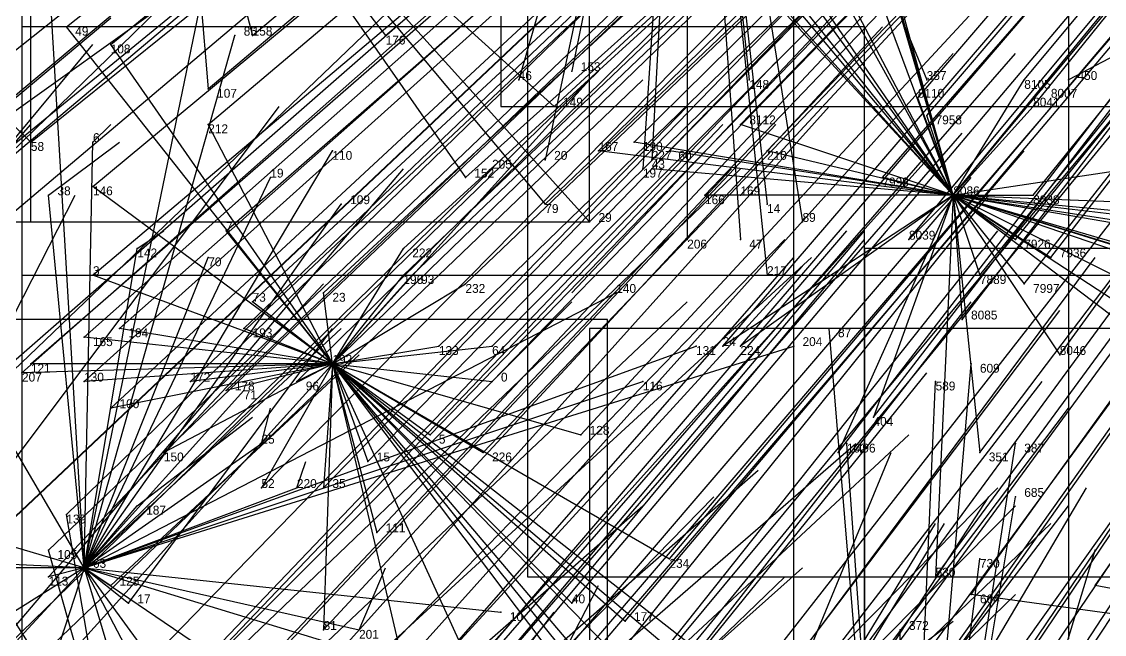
# Model space of a CAD drawing. Extents: x -0.5 to 0.59, y -0.5 to 0.59.
# Drawn here: x -0.339 to -0.217, y -0.3285 to -0.2594 of the extents above; entities that cross this region are included whole.
import ezdxf

# ---------------------------------------------------------------- set-up
doc = ezdxf.new("R2010")
doc.units = 0
for name, color, linetype in [('Clients', 3, 'CONTINUOUS'), ('Facilities', 3, 'CONTINUOUS'), ('Facilities_lines', 3, 'CONTINUOUS'), ('Min_max_boxes', 1, 'CONTINUOUS'), ('Normals', 1, 'CONTINUOUS'), ('Source_points', 5, 'CONTINUOUS'), ('Text', 3, 'CONTINUOUS')]:
    doc.layers.add(name, color=color, linetype=linetype)

msp = doc.modelspace()

# ---------------------------------------------------------------- linework, layer by layer
at = {"layer": 'Clients', "color": 5}
for p in [(-0.334, -0.26, -1.058), (-0.315, -0.261, -1.25), (-0.313, -0.261, -1.019), (-0.298, -0.261, -0.992), (-0.329, -0.262, -1.052), (-0.283, -0.266, -1.25), (-0.277, -0.265, -1.25), (-0.257, -0.266, -1.25), (-0.237, -0.266, -1.25), (-0.226, -0.266, -0.873), (-0.221, -0.266, -1.25), (-0.318, -0.267, -1.038), (-0.224, -0.267, -0.871), (-0.238, -0.268, -0.896), (-0.279, -0.269, -0.968), (-0.225, -0.269, -0.877), (-0.237, -0.27, -0.898), (-0.318, -0.271, -1.046), (-0.258, -0.271, -0.935), (-0.338, -0.273, -1.087), (-0.331, -0.273, -1.25), (-0.27, -0.273, -0.96), (-0.304, -0.274, -1.25), (-0.274, -0.274, -0.968), (-0.266, -0.274, -0.955), (-0.255, -0.274, -0.937), (-0.28, -0.275, -1.25), (-0.268, -0.275, -1.25), (-0.311, -0.277, -1.25), (-0.289, -0.277, -1), (-0.286, -0.276, -1.25), (-0.269, -0.276, -1.25), (-0.268, -0.276, -0.962), (-0.242, -0.277, -0.92), (-0.331, -0.278, -1.081), (-0.336, -0.279, -1.25), (-0.262, -0.279, -0.957), (-0.258, -0.279, -0.95), (-0.225, -0.279, -0.896), (-0.303, -0.28, -1.25), (-0.28, -0.28, -0.991), (-0.255, -0.28, -1.25), (-0.316, -0.283, -1.06), (-0.275, -0.282, -0.984), (-0.251, -0.282, -1.25), (-0.264, -0.284, -1.25), (-0.258, -0.284, -1.25), (-0.239, -0.284, -0.929), (-0.227, -0.284, -0.908), (-0.326, -0.285, -1.25), (-0.296, -0.285, -1.028), (-0.318, -0.286, -1.25), (-0.223, -0.286, -0.905), (-0.331, -0.288, -1.096), (-0.296, -0.288, -1.034), (-0.295, -0.288, -1.031), (-0.255, -0.288, -1.25), (-0.231, -0.288, -0.924), (-0.289, -0.289, -1.022), (-0.226, -0.289, -0.917), (-0.305, -0.29, -1.052), (-0.272, -0.29, -1.25), (-0.313, -0.291, -1.069), (-0.328, -0.294, -1.102), (-0.314, -0.294, -1.075), (-0.248, -0.294, -1.25), (-0.233, -0.293, -0.935), (-0.332, -0.295, -1.11), (-0.292, -0.296, -1.041), (-0.286, -0.296, -1.03), (-0.263, -0.296, -1.25), (-0.26, -0.296, -0.985), (-0.258, -0.296, -0.982), (-0.252, -0.296, -1.25), (-0.222, -0.297, -0.927), (-0.339, -0.299, -1.131), (-0.338, -0.298, -1.127), (-0.232, -0.298, -1.25), (-0.332, -0.3, -1.119), (-0.32, -0.3, -1.096), (-0.308, -0.3, -1.075), (-0.286, -0.3, -1.036), (-0.269, -0.3, -1.25), (-0.236, -0.3, -1.25), (-0.316, -0.301, -1.09), (-0.314, -0.301, -1.25), (-0.329, -0.303, -1.117), (-0.243, -0.304, -0.974), (-0.293, -0.306, -1.06), (-0.276, -0.306, -1.03), (-0.312, -0.307, -1.25), (-0.246, -0.307, -1.25), (-0.227, -0.307, -1.25), (-0.323, -0.308, -1.116), (-0.287, -0.308, -1.053), (-0.247, -0.308, -0.987), (-0.231, -0.308, -0.963), (-0.3, -0.309, -1.076), (-0.312, -0.312, -1.103), (-0.308, -0.312, -1.25), (-0.305, -0.312, -1.09), (-0.227, -0.313, -1.25), (-0.326, -0.314, -1.25), (-0.334, -0.315, -1.148), (-0.299, -0.317, -1.089), (-0.336, -0.319, -1.157), (-0.218, -0.319, -1.25), (-0.266, -0.32, -1.041), (-0.231, -0.32, -1.25), (-0.336, -0.322, -1.25), (-0.236, -0.322, -0.998), (-0.329, -0.323, -1.25), (-0.218, -0.323, -0.974), (-0.232, -0.324, -0.996), (-0.327, -0.325, -1.25), (-0.277, -0.325, -1.067), (-0.285, -0.326, -1.25), (-0.271, -0.327, -1.06), (-0.305, -0.328, -1.119), (-0.301, -0.328, -1.25), (-0.24, -0.328, -1.25)]:
    msp.add_point(p, dxfattribs=at)
at = {"layer": 'Facilities', "color": 3}
for p in [(-0.234, -0.279, -0.91), (-0.304, -0.298, -1.065), (-0.332, -0.321, -1.25)]:
    msp.add_point(p, dxfattribs=at)
at = {"layer": 'Facilities_lines', "color": 3}
for p, q in [((-0.264, -0.2, -1.25), (-0.283, -0.266, -1.25)), ((-0.264, -0.2, -1.25), (-0.28, -0.275, -1.25)), ((-0.264, -0.2, -1.25), (-0.277, -0.265, -1.25)), ((-0.264, -0.2, -1.25), (-0.269, -0.276, -1.25)), ((-0.264, -0.2, -1.25), (-0.268, -0.275, -1.25)), ((-0.264, -0.2, -1.25), (-0.258, -0.284, -1.25)), ((-0.264, -0.2, -1.25), (-0.264, -0.284, -1.25)), ((-0.264, -0.2, -1.25), (-0.255, -0.288, -1.25)), ((-0.264, -0.2, -1.25), (-0.255, -0.28, -1.25)), ((-0.264, -0.2, -1.25), (-0.251, -0.282, -1.25)), ((-0.264, -0.2, -1.25), (-0.257, -0.266, -1.25)), ((-0.264, -0.2, -1.25), (-0.237, -0.266, -1.25)), ((-0.234, -0.279, -0.91), (-0.282, -0.227, -0.904)), ((-0.234, -0.279, -0.91), (-0.271, -0.228, -0.885)), ((-0.151, -0.229, -1.25), (-0.221, -0.266, -1.25)), ((-0.321, -0.231, -0.989), (-0.318, -0.267, -1.038)), ((-0.321, -0.231, -0.989), (-0.289, -0.277, -1)), ((-0.321, -0.231, -0.989), (-0.28, -0.28, -0.991)), ((-0.321, -0.231, -0.989), (-0.313, -0.261, -1.019)), ((-0.321, -0.231, -0.989), (-0.298, -0.261, -0.992)), ((-0.321, -0.231, -0.989), (-0.279, -0.269, -0.968)), ((-0.321, -0.231, -0.989), (-0.275, -0.282, -0.984)), ((-0.332, -0.321, -1.25), (-0.337, -0.236, -1.25)), ((-0.234, -0.279, -0.91), (-0.272, -0.237, -0.902)), ((-0.371, -0.241, -1.106), (-0.338, -0.273, -1.087)), ((-0.234, -0.279, -0.91), (-0.254, -0.241, -0.875)), ((-0.234, -0.279, -0.91), (-0.265, -0.242, -0.896)), ((-0.234, -0.279, -0.91), (-0.262, -0.244, -0.895)), ((-0.234, -0.279, -0.91), (-0.247, -0.244, -0.867)), ((-0.234, -0.279, -0.91), (-0.256, -0.247, -0.889)), ((-0.234, -0.279, -0.91), (-0.242, -0.25, -0.87)), ((-0.234, -0.279, -0.91), (-0.249, -0.252, -0.885)), ((-0.234, -0.279, -0.91), (-0.241, -0.255, -0.877)), ((-0.332, -0.321, -1.25), (-0.319, -0.258, -1.25)), ((-0.234, -0.279, -0.91), (-0.24, -0.258, -0.881)), ((-0.304, -0.298, -1.065), (-0.334, -0.26, -1.058)), ((-0.332, -0.321, -1.25), (-0.315, -0.261, -1.25)), ((-0.304, -0.298, -1.065), (-0.329, -0.262, -1.052)), ((-0.234, -0.279, -0.91), (-0.226, -0.266, -0.873)), ((-0.234, -0.279, -0.91), (-0.224, -0.267, -0.871)), ((-0.234, -0.279, -0.91), (-0.238, -0.268, -0.896)), ((-0.234, -0.279, -0.91), (-0.225, -0.269, -0.877)), ((-0.234, -0.279, -0.91), (-0.237, -0.27, -0.898)), ((-0.304, -0.298, -1.065), (-0.318, -0.271, -1.046)), ((-0.234, -0.279, -0.91), (-0.258, -0.271, -0.935)), ((-0.332, -0.321, -1.25), (-0.331, -0.273, -1.25)), ((-0.234, -0.279, -0.91), (-0.27, -0.273, -0.96)), ((-0.332, -0.321, -1.25), (-0.304, -0.274, -1.25)), ((-0.234, -0.279, -0.91), (-0.274, -0.274, -0.968)), ((-0.234, -0.279, -0.91), (-0.266, -0.274, -0.955)), ((-0.234, -0.279, -0.91), (-0.255, -0.274, -0.937)), ((-0.332, -0.321, -1.25), (-0.286, -0.276, -1.25)), ((-0.332, -0.321, -1.25), (-0.311, -0.277, -1.25)), ((-0.234, -0.279, -0.91), (-0.268, -0.276, -0.962)), ((-0.234, -0.279, -0.91), (-0.242, -0.277, -0.92)), ((-0.234, -0.279, -0.91), (-0.214, -0.276, -0.874)), ((-0.304, -0.298, -1.065), (-0.331, -0.278, -1.081)), ((-0.332, -0.321, -1.25), (-0.336, -0.279, -1.25)), ((-0.234, -0.279, -0.91), (-0.262, -0.279, -0.957)), ((-0.234, -0.279, -0.91), (-0.26, -0.296, -0.985)), ((-0.234, -0.279, -0.91), (-0.258, -0.279, -0.95)), ((-0.234, -0.279, -0.91), (-0.258, -0.296, -0.982)), ((-0.234, -0.279, -0.91), (-0.247, -0.308, -0.987)), ((-0.234, -0.279, -0.91), (-0.243, -0.304, -0.974)), ((-0.234, -0.279, -0.91), (-0.239, -0.284, -0.929)), ((-0.234, -0.279, -0.91), (-0.236, -0.322, -0.998)), ((-0.234, -0.279, -0.91), (-0.231, -0.308, -0.963)), ((-0.234, -0.279, -0.91), (-0.231, -0.288, -0.924)), ((-0.234, -0.279, -0.91), (-0.193, -0.293, -0.876)), ((-0.234, -0.279, -0.91), (-0.227, -0.284, -0.908)), ((-0.234, -0.279, -0.91), (-0.208, -0.296, -0.906)), ((-0.234, -0.279, -0.91), (-0.223, -0.286, -0.905)), ((-0.234, -0.279, -0.91), (-0.205, -0.284, -0.875)), ((-0.234, -0.279, -0.91), (-0.205, -0.288, -0.885)), ((-0.234, -0.279, -0.91), (-0.208, -0.292, -0.898)), ((-0.234, -0.279, -0.91), (-0.208, -0.28, -0.871)), ((-0.234, -0.279, -0.91), (-0.191, -0.284, -0.855)), ((-0.234, -0.279, -0.91), (-0.226, -0.289, -0.917)), ((-0.234, -0.279, -0.91), (-0.208, -0.283, -0.877)), ((-0.234, -0.279, -0.91), (-0.202, -0.282, -0.867)), ((-0.234, -0.279, -0.91), (-0.209, -0.298, -0.91)), ((-0.234, -0.279, -0.91), (-0.225, -0.279, -0.896)), ((-0.234, -0.279, -0.91), (-0.222, -0.297, -0.927)), ((-0.234, -0.279, -0.91), (-0.208, -0.287, -0.885)), ((-0.234, -0.279, -0.91), (-0.193, -0.291, -0.872)), ((-0.234, -0.279, -0.91), (-0.233, -0.293, -0.935)), ((-0.332, -0.321, -1.25), (-0.303, -0.28, -1.25)), ((-0.304, -0.298, -1.065), (-0.316, -0.283, -1.06)), ((-0.332, -0.321, -1.25), (-0.326, -0.285, -1.25)), ((-0.304, -0.298, -1.065), (-0.296, -0.285, -1.028)), ((-0.332, -0.321, -1.25), (-0.318, -0.286, -1.25)), ((-0.304, -0.298, -1.065), (-0.331, -0.288, -1.096)), ((-0.304, -0.298, -1.065), (-0.295, -0.288, -1.031)), ((-0.304, -0.298, -1.065), (-0.296, -0.288, -1.034)), ((-0.304, -0.298, -1.065), (-0.289, -0.289, -1.022)), ((-0.332, -0.321, -1.25), (-0.272, -0.29, -1.25)), ((-0.304, -0.298, -1.065), (-0.305, -0.29, -1.052)), ((-0.304, -0.298, -1.065), (-0.313, -0.291, -1.069)), ((-0.332, -0.321, -1.25), (-0.349, -0.292, -1.25)), ((-0.304, -0.298, -1.065), (-0.328, -0.294, -1.102)), ((-0.304, -0.298, -1.065), (-0.314, -0.294, -1.075)), ((-0.24, -0.391, -1.25), (-0.248, -0.294, -1.25)), ((-0.304, -0.298, -1.065), (-0.332, -0.295, -1.11)), ((-0.332, -0.321, -1.25), (-0.263, -0.296, -1.25)), ((-0.332, -0.321, -1.25), (-0.252, -0.296, -1.25)), ((-0.304, -0.298, -1.065), (-0.286, -0.296, -1.03)), ((-0.304, -0.298, -1.065), (-0.292, -0.296, -1.041)), ((-0.329, -0.344, -1.191), (-0.359, -0.297, -1.164)), ((-0.304, -0.298, -1.065), (-0.339, -0.299, -1.131)), ((-0.304, -0.298, -1.065), (-0.338, -0.298, -1.127)), ((-0.304, -0.298, -1.065), (-0.332, -0.3, -1.119)), ((-0.304, -0.298, -1.065), (-0.329, -0.303, -1.117)), ((-0.304, -0.298, -1.065), (-0.323, -0.308, -1.116)), ((-0.304, -0.298, -1.065), (-0.32, -0.3, -1.096)), ((-0.304, -0.298, -1.065), (-0.316, -0.301, -1.09)), ((-0.304, -0.298, -1.065), (-0.312, -0.312, -1.103)), ((-0.304, -0.298, -1.065), (-0.308, -0.3, -1.075)), ((-0.304, -0.298, -1.065), (-0.305, -0.312, -1.09)), ((-0.304, -0.298, -1.065), (-0.305, -0.328, -1.119)), ((-0.304, -0.298, -1.065), (-0.286, -0.3, -1.036)), ((-0.304, -0.298, -1.065), (-0.293, -0.306, -1.06)), ((-0.304, -0.298, -1.065), (-0.3, -0.309, -1.076)), ((-0.304, -0.298, -1.065), (-0.277, -0.325, -1.067)), ((-0.304, -0.298, -1.065), (-0.269, -0.334, -1.073)), ((-0.304, -0.298, -1.065), (-0.271, -0.339, -1.083)), ((-0.304, -0.298, -1.065), (-0.267, -0.347, -1.095)), ((-0.304, -0.298, -1.065), (-0.299, -0.317, -1.089)), ((-0.304, -0.298, -1.065), (-0.276, -0.306, -1.03)), ((-0.304, -0.298, -1.065), (-0.288, -0.333, -1.1)), ((-0.304, -0.298, -1.065), (-0.271, -0.327, -1.06)), ((-0.304, -0.298, -1.065), (-0.276, -0.331, -1.078)), ((-0.304, -0.298, -1.065), (-0.287, -0.308, -1.053)), ((-0.304, -0.298, -1.065), (-0.296, -0.332, -1.112)), ((-0.304, -0.298, -1.065), (-0.266, -0.32, -1.041)), ((-0.304, -0.298, -1.065), (-0.246, -0.347, -1.062)), ((-0.304, -0.298, -1.065), (-0.244, -0.345, -1.058)), ((-0.24, -0.391, -1.25), (-0.232, -0.298, -1.25)), ((-0.332, -0.321, -1.25), (-0.269, -0.3, -1.25)), ((-0.24, -0.391, -1.25), (-0.236, -0.3, -1.25)), ((-0.332, -0.321, -1.25), (-0.314, -0.301, -1.25)), ((-0.332, -0.321, -1.25), (-0.312, -0.307, -1.25)), ((-0.24, -0.391, -1.25), (-0.246, -0.307, -1.25)), ((-0.24, -0.391, -1.25), (-0.227, -0.307, -1.25)), ((-0.332, -0.321, -1.25), (-0.308, -0.312, -1.25)), ((-0.332, -0.321, -1.25), (-0.359, -0.313, -1.25)), ((-0.24, -0.391, -1.25), (-0.227, -0.313, -1.25)), ((-0.332, -0.321, -1.25), (-0.326, -0.314, -1.25)), ((-0.329, -0.344, -1.191), (-0.334, -0.315, -1.148)), ((-0.329, -0.344, -1.191), (-0.336, -0.319, -1.157)), ((-0.24, -0.391, -1.25), (-0.218, -0.319, -1.25)), ((-0.332, -0.321, -1.25), (-0.382, -0.321, -1.248)), ((-0.332, -0.321, -1.25), (-0.38, -0.321, -1.244)), ((-0.332, -0.321, -1.25), (-0.364, -0.341, -1.246)), ((-0.332, -0.321, -1.25), (-0.358, -0.349, -1.25)), ((-0.332, -0.321, -1.25), (-0.354, -0.32, -1.25)), ((-0.332, -0.321, -1.25), (-0.344, -0.358, -1.243)), ((-0.332, -0.321, -1.25), (-0.336, -0.322, -1.25)), ((-0.332, -0.321, -1.25), (-0.285, -0.326, -1.25)), ((-0.332, -0.321, -1.25), (-0.312, -0.359, -1.25)), ((-0.332, -0.321, -1.25), (-0.327, -0.325, -1.25)), ((-0.332, -0.321, -1.25), (-0.301, -0.342, -1.25)), ((-0.332, -0.321, -1.25), (-0.329, -0.323, -1.25)), ((-0.332, -0.321, -1.25), (-0.305, -0.358, -1.25)), ((-0.332, -0.321, -1.25), (-0.315, -0.378, -1.25)), ((-0.332, -0.321, -1.25), (-0.286, -0.335, -1.25)), ((-0.332, -0.321, -1.25), (-0.301, -0.328, -1.25)), ((-0.24, -0.391, -1.25), (-0.231, -0.32, -1.25)), ((-0.16, -0.334, -0.925), (-0.218, -0.323, -0.974)), ((-0.16, -0.334, -0.925), (-0.232, -0.324, -0.996)), ((-0.24, -0.391, -1.25), (-0.24, -0.328, -1.25))]:
    msp.add_line(p, q, dxfattribs=at)
at = {"layer": 'Min_max_boxes', "color": 1}
for p, q in [((-0.339, -0.104, -1.25), (-0.339, -0.288, -1.25)), ((-0.339, -0.104, -1.25), (-0.339, -0.288, -1.25)), ((-0.285, -0.118, -0.873), (-0.285, -0.269, -0.873)), ((-0.285, -0.118, -0.722), (-0.285, -0.269, -0.722)), ((-0.338, -0.282, -1.168), (-0.338, -0.15, -1.168)), ((-0.338, -0.282, -1.033), (-0.338, -0.15, -1.033)), ((-0.221, -0.151, -1.25), (-0.221, -0.329, -1.25)), ((-0.221, -0.151, -1.25), (-0.221, -0.329, -1.25)), ((-0.275, -0.282, -1.042), (-0.275, -0.162, -1.042)), ((-0.275, -0.282, -0.91), (-0.275, -0.162, -0.91)), ((-0.282, -0.227, -0.998), (-0.282, -0.322, -0.998)), ((-0.282, -0.227, -0.855), (-0.282, -0.322, -0.855)), ((-0.252, -0.378, -1.25), (-0.252, -0.236, -1.25)), ((-0.252, -0.378, -1.243), (-0.252, -0.236, -1.243)), ((-0.244, -0.26, -1.131), (-0.339, -0.26, -1.131)), ((-0.339, -0.26, -1.131), (-0.339, -0.347, -1.131)), ((-0.244, -0.26, -1.022), (-0.339, -0.26, -1.022)), ((-0.339, -0.26, -1.022), (-0.339, -0.347, -1.022)), ((-0.339, -0.26, -1.131), (-0.339, -0.26, -1.022)), ((-0.244, -0.347, -1.131), (-0.244, -0.26, -1.131)), ((-0.244, -0.347, -1.022), (-0.244, -0.26, -1.022)), ((-0.244, -0.26, -1.131), (-0.244, -0.26, -1.022)), ((-0.285, -0.269, -0.873), (-0.172, -0.269, -0.873)), ((-0.285, -0.269, -0.722), (-0.172, -0.269, -0.722)), ((-0.285, -0.269, -0.873), (-0.285, -0.269, -0.722)), ((-0.413, -0.282, -1.168), (-0.338, -0.282, -1.168)), ((-0.413, -0.282, -1.033), (-0.338, -0.282, -1.033)), ((-0.357, -0.282, -1.042), (-0.275, -0.282, -1.042)), ((-0.357, -0.282, -0.91), (-0.275, -0.282, -0.91)), ((-0.338, -0.282, -1.168), (-0.338, -0.282, -1.033)), ((-0.275, -0.282, -1.042), (-0.275, -0.282, -0.91)), ((-0.094, -0.285, -1.027), (-0.244, -0.285, -1.027)), ((-0.244, -0.285, -1.027), (-0.244, -0.373, -1.027)), ((-0.094, -0.285, -0.832), (-0.244, -0.285, -0.832)), ((-0.244, -0.285, -0.832), (-0.244, -0.373, -0.832)), ((-0.244, -0.285, -1.027), (-0.244, -0.285, -0.832)), ((-0.339, -0.288, -1.25), (-0.206, -0.288, -1.25)), ((-0.339, -0.288, -1.25), (-0.206, -0.288, -1.25)), ((-0.339, -0.288, -1.25), (-0.339, -0.288, -1.25)), ((-0.273, -0.293, -1.23), (-0.37, -0.293, -1.23)), ((-0.273, -0.293, -1.118), (-0.37, -0.293, -1.118)), ((-0.178, -0.294, -1.25), (-0.275, -0.294, -1.25)), ((-0.275, -0.294, -1.25), (-0.275, -0.43, -1.25)), ((-0.178, -0.294, -1.153), (-0.275, -0.294, -1.153)), ((-0.275, -0.294, -1.153), (-0.275, -0.43, -1.153)), ((-0.275, -0.294, -1.25), (-0.275, -0.294, -1.153)), ((-0.273, -0.372, -1.23), (-0.273, -0.293, -1.23)), ((-0.273, -0.372, -1.118), (-0.273, -0.293, -1.118)), ((-0.273, -0.293, -1.23), (-0.273, -0.293, -1.118)), ((-0.282, -0.322, -0.998), (-0.191, -0.322, -0.998)), ((-0.282, -0.322, -0.855), (-0.191, -0.322, -0.855)), ((-0.282, -0.322, -0.998), (-0.282, -0.322, -0.855))]:
    msp.add_line(p, q, dxfattribs=at)
at = {"layer": 'Normals', "color": 1}
for p, q in [((-0.226, -0.266, -0.873), (-0.167, -0.195, -0.911)), ((-0.224, -0.267, -0.871), (-0.165, -0.196, -0.908)), ((-0.225, -0.269, -0.877), (-0.167, -0.197, -0.914)), ((-0.238, -0.268, -0.896), (-0.178, -0.198, -0.934)), ((-0.237, -0.27, -0.898), (-0.177, -0.2, -0.936)), ((-0.313, -0.261, -1.019), (-0.242, -0.201, -1.057)), ((-0.298, -0.261, -0.992), (-0.228, -0.201, -1.03)), ((-0.334, -0.26, -1.058), (-0.261, -0.202, -1.095)), ((-0.329, -0.262, -1.052), (-0.257, -0.203, -1.089)), ((-0.258, -0.271, -0.935), (-0.193, -0.204, -0.972)), ((-0.279, -0.269, -0.968), (-0.211, -0.206, -1.006)), ((-0.318, -0.267, -1.038), (-0.247, -0.207, -1.075)), ((-0.255, -0.274, -0.937), (-0.191, -0.207, -0.974)), ((-0.242, -0.277, -0.92), (-0.181, -0.207, -0.958)), ((-0.234, -0.279, -0.91), (-0.175, -0.207, -0.948)), ((-0.225, -0.279, -0.896), (-0.167, -0.207, -0.934)), ((-0.27, -0.273, -0.96), (-0.204, -0.208, -0.997)), ((-0.266, -0.274, -0.955), (-0.201, -0.208, -0.992)), ((-0.274, -0.274, -0.968), (-0.208, -0.209, -1.006)), ((-0.318, -0.271, -1.046), (-0.247, -0.211, -1.083)), ((-0.268, -0.276, -0.962), (-0.203, -0.21, -0.999)), ((-0.258, -0.279, -0.95), (-0.195, -0.211, -0.987)), ((-0.349, -0.27, -1.102), (-0.276, -0.212, -1.139)), ((-0.262, -0.279, -0.957), (-0.198, -0.212, -0.994)), ((-0.227, -0.284, -0.908), (-0.169, -0.212, -0.946)), ((-0.223, -0.286, -0.905), (-0.166, -0.212, -0.943)), ((-0.239, -0.284, -0.929), (-0.18, -0.213, -0.966)), ((-0.338, -0.273, -1.087), (-0.266, -0.215, -1.124)), ((-0.289, -0.277, -1), (-0.22, -0.215, -1.038)), ((-0.28, -0.28, -0.991), (-0.213, -0.216, -1.028)), ((-0.231, -0.288, -0.924), (-0.173, -0.216, -0.961)), ((-0.226, -0.289, -0.917), (-0.169, -0.216, -0.954)), ((-0.275, -0.282, -0.984), (-0.209, -0.217, -1.021)), ((-0.331, -0.278, -1.081), (-0.26, -0.219, -1.118)), ((-0.233, -0.293, -0.935), (-0.176, -0.219, -0.971)), ((-0.316, -0.283, -1.06), (-0.246, -0.222, -1.098)), ((-0.213, -0.222, -0.77), (-0.277, -0.29, -0.732)), ((-0.222, -0.297, -0.927), (-0.167, -0.221, -0.962)), ((-0.296, -0.285, -1.028), (-0.228, -0.223, -1.066)), ((-0.296, -0.288, -1.034), (-0.229, -0.224, -1.071)), ((-0.295, -0.288, -1.031), (-0.228, -0.224, -1.068)), ((-0.289, -0.289, -1.022), (-0.222, -0.225, -1.059)), ((-0.26, -0.296, -0.985), (-0.199, -0.225, -1.021)), ((-0.258, -0.296, -0.982), (-0.197, -0.225, -1.018)), ((-0.305, -0.29, -1.052), (-0.237, -0.227, -1.089)), ((-0.331, -0.288, -1.096), (-0.26, -0.228, -1.133)), ((-0.313, -0.291, -1.069), (-0.245, -0.228, -1.106)), ((-0.314, -0.294, -1.075), (-0.247, -0.23, -1.112)), ((-0.243, -0.304, -0.974), (-0.186, -0.23, -1.01)), ((-0.286, -0.296, -1.03), (-0.221, -0.231, -1.068)), ((-0.37, -0.293, -1.18), (-0.297, -0.232, -1.21)), ((-0.332, -0.295, -1.11), (-0.262, -0.233, -1.147)), ((-0.328, -0.294, -1.102), (-0.259, -0.233, -1.139)), ((-0.292, -0.296, -1.041), (-0.226, -0.232, -1.078)), ((-0.286, -0.3, -1.036), (-0.221, -0.233, -1.073)), ((-0.364, -0.293, -1.17), (-0.292, -0.234, -1.206)), ((-0.304, -0.298, -1.065), (-0.238, -0.234, -1.102)), ((-0.247, -0.308, -0.987), (-0.19, -0.234, -1.023)), ((-0.231, -0.308, -0.963), (-0.175, -0.234, -0.999)), ((-0.308, -0.3, -1.075), (-0.242, -0.235, -1.112)), ((-0.32, -0.3, -1.096), (-0.252, -0.236, -1.133)), ((-0.374, -0.307, -1.21), (-0.302, -0.237, -1.21)), ((-0.359, -0.297, -1.164), (-0.288, -0.237, -1.201)), ((-0.339, -0.299, -1.131), (-0.27, -0.238, -1.168)), ((-0.338, -0.298, -1.127), (-0.268, -0.237, -1.164)), ((-0.332, -0.3, -1.119), (-0.263, -0.238, -1.156)), ((-0.316, -0.301, -1.09), (-0.249, -0.237, -1.127)), ((-0.276, -0.306, -1.03), (-0.213, -0.238, -1.067)), ((-0.329, -0.303, -1.117), (-0.26, -0.239, -1.154)), ((-0.293, -0.306, -1.06), (-0.229, -0.24, -1.097)), ((-0.381, -0.299, -1.211), (-0.3, -0.241, -1.216)), ((-0.287, -0.308, -1.053), (-0.223, -0.241, -1.09)), ((-0.3, -0.309, -1.076), (-0.235, -0.242, -1.113)), ((-0.323, -0.308, -1.116), (-0.256, -0.244, -1.153)), ((-0.381, -0.309, -1.227), (-0.305, -0.245, -1.217)), ((-0.305, -0.312, -1.09), (-0.24, -0.245, -1.127)), ((-0.312, -0.312, -1.103), (-0.247, -0.246, -1.14)), ((-0.218, -0.323, -0.974), (-0.165, -0.246, -1.01)), ((-0.354, -0.31, -1.175), (-0.282, -0.247, -1.206)), ((-0.236, -0.322, -0.998), (-0.181, -0.247, -1.035)), ((-0.358, -0.316, -1.194), (-0.287, -0.248, -1.213)), ((-0.299, -0.317, -1.089), (-0.235, -0.249, -1.126)), ((-0.266, -0.32, -1.041), (-0.206, -0.249, -1.078)), ((-0.232, -0.324, -0.996), (-0.178, -0.249, -1.034)), ((-0.334, -0.315, -1.148), (-0.267, -0.25, -1.185)), ((-0.347, -0.322, -1.184), (-0.276, -0.255, -1.203)), ((-0.336, -0.319, -1.157), (-0.269, -0.255, -1.195)), ((-0.277, -0.325, -1.067), (-0.217, -0.254, -1.105)), ((-0.244, -0.33, -1.027), (-0.189, -0.255, -1.064)), ((-0.349, -0.324, -1.19), (-0.277, -0.256, -1.208)), ((-0.271, -0.327, -1.06), (-0.211, -0.256, -1.098)), ((-0.391, -0.311, -1.249), (-0.329, -0.259, -1.191)), ((-0.315, -0.261, -1.25), (-0.315, -0.261, -1.15)), ((-0.305, -0.328, -1.119), (-0.242, -0.26, -1.157)), ((-0.276, -0.331, -1.078), (-0.216, -0.261, -1.116)), ((-0.38, -0.321, -1.244), (-0.331, -0.262, -1.179)), ((-0.231, -0.339, -1.025), (-0.179, -0.262, -1.063)), ((-0.296, -0.332, -1.112), (-0.234, -0.263, -1.149)), ((-0.288, -0.333, -1.1), (-0.227, -0.263, -1.138)), ((-0.269, -0.334, -1.073), (-0.21, -0.263, -1.11)), ((-0.318, -0.331, -1.147), (-0.254, -0.264, -1.184)), ((-0.318, -0.331, -1.147), (-0.254, -0.264, -1.184)), ((-0.345, -0.334, -1.2), (-0.274, -0.265, -1.217)), ((-0.342, -0.34, -1.205), (-0.275, -0.266, -1.217)), ((-0.339, -0.333, -1.189), (-0.269, -0.266, -1.209)), ((-0.283, -0.266, -1.25), (-0.283, -0.266, -1.15)), ((-0.277, -0.265, -1.25), (-0.277, -0.265, -1.15)), ((-0.257, -0.266, -1.25), (-0.257, -0.266, -1.15)), ((-0.237, -0.266, -1.25), (-0.237, -0.266, -1.15)), ((-0.221, -0.266, -1.25), (-0.221, -0.266, -1.15)), ((-0.271, -0.339, -1.083), (-0.212, -0.267, -1.121)), ((-0.364, -0.341, -1.246), (-0.31, -0.269, -1.201)), ((-0.329, -0.336, -1.176), (-0.264, -0.269, -1.213)), ((-0.31, -0.338, -1.147), (-0.248, -0.269, -1.185)), ((-0.244, -0.345, -1.058), (-0.191, -0.27, -1.096)), ((-0.382, -0.321, -1.248), (-0.338, -0.271, -1.173)), ((-0.331, -0.273, -1.25), (-0.329, -0.271, -1.15)), ((-0.324, -0.338, -1.17), (-0.26, -0.271, -1.208)), ((-0.317, -0.338, -1.16), (-0.254, -0.271, -1.197)), ((-0.294, -0.342, -1.127), (-0.233, -0.272, -1.164)), ((-0.246, -0.347, -1.062), (-0.192, -0.271, -1.1)), ((-0.336, -0.279, -1.25), (-0.328, -0.273, -1.15)), ((-0.304, -0.274, -1.25), (-0.304, -0.274, -1.15)), ((-0.286, -0.344, -1.118), (-0.226, -0.274, -1.156)), ((-0.267, -0.347, -1.095), (-0.21, -0.274, -1.133)), ((-0.299, -0.344, -1.139), (-0.237, -0.275, -1.177)), ((-0.28, -0.275, -1.25), (-0.28, -0.275, -1.15)), ((-0.268, -0.275, -1.25), (-0.268, -0.275, -1.15)), ((-0.358, -0.349, -1.25), (-0.296, -0.276, -1.222)), ((-0.329, -0.344, -1.191), (-0.258, -0.276, -1.208)), ((-0.325, -0.346, -1.186), (-0.259, -0.276, -1.215)), ((-0.311, -0.277, -1.25), (-0.311, -0.277, -1.15)), ((-0.292, -0.347, -1.135), (-0.232, -0.277, -1.172)), ((-0.286, -0.276, -1.25), (-0.286, -0.276, -1.15)), ((-0.269, -0.276, -1.25), (-0.269, -0.276, -1.15)), ((-0.256, -0.351, -1.085), (-0.201, -0.276, -1.123)), ((-0.354, -0.32, -1.25), (-0.333, -0.279, -1.161)), ((-0.288, -0.351, -1.136), (-0.23, -0.279, -1.174)), ((-0.303, -0.28, -1.25), (-0.303, -0.28, -1.15)), ((-0.255, -0.28, -1.25), (-0.255, -0.28, -1.15)), ((-0.326, -0.285, -1.25), (-0.323, -0.283, -1.15)), ((-0.306, -0.353, -1.169), (-0.246, -0.283, -1.206)), ((-0.304, -0.354, -1.167), (-0.244, -0.283, -1.204)), ((-0.287, -0.356, -1.144), (-0.229, -0.283, -1.181)), ((-0.251, -0.282, -1.25), (-0.251, -0.282, -1.15)), ((-0.321, -0.354, -1.194), (-0.253, -0.284, -1.217)), ((-0.303, -0.355, -1.168), (-0.244, -0.284, -1.205)), ((-0.264, -0.284, -1.25), (-0.264, -0.284, -1.15)), ((-0.258, -0.284, -1.25), (-0.258, -0.284, -1.15)), ((-0.239, -0.361, -1.083), (-0.188, -0.284, -1.12)), ((-0.323, -0.353, -1.198), (-0.25, -0.286, -1.208)), ((-0.318, -0.286, -1.25), (-0.318, -0.286, -1.15)), ((-0.315, -0.358, -1.192), (-0.252, -0.286, -1.222)), ((-0.273, -0.36, -1.13), (-0.218, -0.286, -1.167)), ((-0.316, -0.358, -1.194), (-0.251, -0.287, -1.221)), ((-0.255, -0.288, -1.25), (-0.255, -0.288, -1.15)), ((-0.249, -0.365, -1.105), (-0.197, -0.288, -1.142)), ((-0.336, -0.322, -1.25), (-0.305, -0.289, -1.161)), ((-0.247, -0.366, -1.103), (-0.195, -0.289, -1.141)), ((-0.272, -0.29, -1.25), (-0.272, -0.29, -1.15)), ((-0.344, -0.358, -1.243), (-0.277, -0.291, -1.213)), ((-0.336, -0.359, -1.23), (-0.264, -0.291, -1.216)), ((-0.289, -0.364, -1.163), (-0.232, -0.291, -1.2)), ((-0.278, -0.366, -1.15), (-0.222, -0.292, -1.187)), ((-0.332, -0.321, -1.25), (-0.303, -0.294, -1.158)), ((-0.327, -0.325, -1.25), (-0.304, -0.294, -1.158)), ((-0.248, -0.294, -1.25), (-0.248, -0.294, -1.15)), ((-0.263, -0.296, -1.25), (-0.263, -0.296, -1.15)), ((-0.252, -0.296, -1.25), (-0.252, -0.296, -1.15)), ((-0.329, -0.323, -1.25), (-0.301, -0.297, -1.157)), ((-0.296, -0.372, -1.189), (-0.237, -0.299, -1.223)), ((-0.232, -0.298, -1.25), (-0.232, -0.298, -1.15)), ((-0.281, -0.374, -1.168), (-0.224, -0.3, -1.206)), ((-0.269, -0.3, -1.25), (-0.269, -0.3, -1.15)), ((-0.259, -0.376, -1.141), (-0.205, -0.3, -1.178)), ((-0.236, -0.3, -1.25), (-0.236, -0.3, -1.15)), ((-0.314, -0.301, -1.25), (-0.314, -0.301, -1.15)), ((-0.271, -0.377, -1.16), (-0.216, -0.302, -1.197)), ((-0.312, -0.307, -1.25), (-0.311, -0.303, -1.15)), ((-0.277, -0.377, -1.169), (-0.221, -0.303, -1.207)), ((-0.326, -0.314, -1.25), (-0.313, -0.304, -1.151)), ((-0.312, -0.374, -1.218), (-0.239, -0.306, -1.215)), ((-0.32, -0.372, -1.226), (-0.245, -0.307, -1.208)), ((-0.246, -0.307, -1.25), (-0.246, -0.307, -1.15)), ((-0.227, -0.307, -1.25), (-0.227, -0.307, -1.15)), ((-0.279, -0.4, -1.218), (-0.241, -0.308, -1.203)), ((-0.312, -0.359, -1.25), (-0.256, -0.31, -1.183)), ((-0.308, -0.312, -1.25), (-0.307, -0.309, -1.15)), ((-0.258, -0.389, -1.166), (-0.207, -0.311, -1.204)), ((-0.299, -0.383, -1.214), (-0.229, -0.312, -1.216)), ((-0.268, -0.395, -1.193), (-0.219, -0.312, -1.219)), ((-0.305, -0.358, -1.25), (-0.261, -0.313, -1.172)), ((-0.284, -0.396, -1.218), (-0.23, -0.313, -1.206)), ((-0.227, -0.313, -1.25), (-0.227, -0.313, -1.15)), ((-0.301, -0.342, -1.25), (-0.269, -0.314, -1.159)), ((-0.297, -0.385, -1.215), (-0.227, -0.314, -1.221)), ((-0.28, -0.391, -1.202), (-0.221, -0.314, -1.226)), ((-0.295, -0.385, -1.214), (-0.223, -0.316, -1.22)), ((-0.286, -0.398, -1.224), (-0.236, -0.316, -1.196)), ((-0.285, -0.398, -1.223), (-0.235, -0.316, -1.195)), ((-0.218, -0.319, -1.25), (-0.218, -0.319, -1.15)), ((-0.315, -0.378, -1.25), (-0.251, -0.321, -1.198)), ((-0.301, -0.328, -1.25), (-0.298, -0.321, -1.15)), ((-0.231, -0.32, -1.25), (-0.231, -0.32, -1.15)), ((-0.307, -0.374, -1.25), (-0.253, -0.322, -1.183)), ((-0.289, -0.352, -1.25), (-0.274, -0.323, -1.155)), ((-0.295, -0.39, -1.223), (-0.227, -0.324, -1.19)), ((-0.308, -0.383, -1.229), (-0.234, -0.327, -1.192)), ((-0.286, -0.335, -1.25), (-0.279, -0.326, -1.151)), ((-0.285, -0.326, -1.25), (-0.285, -0.326, -1.15)), ((-0.24, -0.328, -1.25), (-0.24, -0.328, -1.15))]:
    msp.add_line(p, q, dxfattribs=at)
at = {"layer": 'Source_points', "color": 5}
for p in [(-0.334, -0.26, -1.058), (-0.315, -0.261, -1.25), (-0.313, -0.261, -1.019), (-0.298, -0.261, -0.992), (-0.329, -0.262, -1.052), (-0.283, -0.266, -1.25), (-0.277, -0.265, -1.25), (-0.257, -0.266, -1.25), (-0.237, -0.266, -1.25), (-0.226, -0.266, -0.873), (-0.221, -0.266, -1.25), (-0.318, -0.267, -1.038), (-0.224, -0.267, -0.871), (-0.238, -0.268, -0.896), (-0.279, -0.269, -0.968), (-0.225, -0.269, -0.877), (-0.237, -0.27, -0.898), (-0.318, -0.271, -1.046), (-0.258, -0.271, -0.935), (-0.338, -0.273, -1.087), (-0.331, -0.273, -1.25), (-0.27, -0.273, -0.96), (-0.304, -0.274, -1.25), (-0.274, -0.274, -0.968), (-0.266, -0.274, -0.955), (-0.255, -0.274, -0.937), (-0.28, -0.275, -1.25), (-0.268, -0.275, -1.25), (-0.311, -0.277, -1.25), (-0.289, -0.277, -1), (-0.286, -0.276, -1.25), (-0.269, -0.276, -1.25), (-0.268, -0.276, -0.962), (-0.242, -0.277, -0.92), (-0.331, -0.278, -1.081), (-0.336, -0.279, -1.25), (-0.262, -0.279, -0.957), (-0.258, -0.279, -0.95), (-0.234, -0.279, -0.91), (-0.225, -0.279, -0.896), (-0.303, -0.28, -1.25), (-0.28, -0.28, -0.991), (-0.255, -0.28, -1.25), (-0.316, -0.283, -1.06), (-0.275, -0.282, -0.984), (-0.251, -0.282, -1.25), (-0.264, -0.284, -1.25), (-0.258, -0.284, -1.25), (-0.239, -0.284, -0.929), (-0.227, -0.284, -0.908), (-0.326, -0.285, -1.25), (-0.296, -0.285, -1.028), (-0.318, -0.286, -1.25), (-0.223, -0.286, -0.905), (-0.331, -0.288, -1.096), (-0.296, -0.288, -1.034), (-0.295, -0.288, -1.031), (-0.255, -0.288, -1.25), (-0.231, -0.288, -0.924), (-0.289, -0.289, -1.022), (-0.226, -0.289, -0.917), (-0.305, -0.29, -1.052), (-0.272, -0.29, -1.25), (-0.313, -0.291, -1.069), (-0.328, -0.294, -1.102), (-0.314, -0.294, -1.075), (-0.248, -0.294, -1.25), (-0.233, -0.293, -0.935), (-0.332, -0.295, -1.11), (-0.292, -0.296, -1.041), (-0.286, -0.296, -1.03), (-0.263, -0.296, -1.25), (-0.26, -0.296, -0.985), (-0.258, -0.296, -0.982), (-0.252, -0.296, -1.25), (-0.222, -0.297, -0.927), (-0.339, -0.299, -1.131), (-0.338, -0.298, -1.127), (-0.304, -0.298, -1.065), (-0.232, -0.298, -1.25), (-0.332, -0.3, -1.119), (-0.32, -0.3, -1.096), (-0.308, -0.3, -1.075), (-0.286, -0.3, -1.036), (-0.269, -0.3, -1.25), (-0.236, -0.3, -1.25), (-0.316, -0.301, -1.09), (-0.314, -0.301, -1.25), (-0.329, -0.303, -1.117), (-0.243, -0.304, -0.974), (-0.293, -0.306, -1.06), (-0.276, -0.306, -1.03), (-0.312, -0.307, -1.25), (-0.246, -0.307, -1.25), (-0.227, -0.307, -1.25), (-0.323, -0.308, -1.116), (-0.287, -0.308, -1.053), (-0.247, -0.308, -0.987), (-0.231, -0.308, -0.963), (-0.3, -0.309, -1.076), (-0.312, -0.312, -1.103), (-0.308, -0.312, -1.25), (-0.305, -0.312, -1.09), (-0.227, -0.313, -1.25), (-0.326, -0.314, -1.25), (-0.334, -0.315, -1.148), (-0.299, -0.317, -1.089), (-0.336, -0.319, -1.157), (-0.218, -0.319, -1.25), (-0.332, -0.321, -1.25), (-0.266, -0.32, -1.041), (-0.231, -0.32, -1.25), (-0.336, -0.322, -1.25), (-0.236, -0.322, -0.998), (-0.329, -0.323, -1.25), (-0.218, -0.323, -0.974), (-0.232, -0.324, -0.996), (-0.327, -0.325, -1.25), (-0.277, -0.325, -1.067), (-0.285, -0.326, -1.25), (-0.271, -0.327, -1.06), (-0.305, -0.328, -1.119), (-0.301, -0.328, -1.25), (-0.24, -0.328, -1.25)]:
    msp.add_point(p, dxfattribs=at)

# ---------------------------------------------------------------- texts
at = {"layer": 'Text', "color": 3}
for s, p in [('49', (-0.333, -0.261, -1.058)), ('85', (-0.314, -0.261, -1.25)), ('158', (-0.313, -0.261, -1.019)), ('176', (-0.298, -0.262, -0.992)), ('108', (-0.329, -0.263, -1.052)), ('153', (-0.276, -0.265, -1.25)), ('46', (-0.283, -0.266, -1.25)), ('148', (-0.257, -0.267, -1.25)), ('357', (-0.237, -0.266, -1.25)), ('8105', (-0.226, -0.267, -0.873)), ('450', (-0.22, -0.266, -1.25)), ('107', (-0.317, -0.268, -1.038)), ('8110', (-0.238, -0.268, -0.896)), ('8007', (-0.223, -0.268, -0.871)), ('149', (-0.278, -0.269, -0.968)), ('8041', (-0.225, -0.269, -0.877)), ('212', (-0.318, -0.272, -1.046)), ('8112', (-0.257, -0.271, -0.935)), ('7958', (-0.236, -0.271, -0.898)), ('6', (-0.331, -0.273, -1.25)), ('58', (-0.338, -0.274, -1.087)), ('167', (-0.274, -0.274, -0.968)), ('190', (-0.269, -0.274, -0.96)), ('110', (-0.304, -0.275, -1.25)), ('20', (-0.279, -0.275, -1.25)), ('227', (-0.268, -0.275, -1.25)), ('60', (-0.265, -0.275, -0.955)), ('210', (-0.255, -0.275, -0.937)), ('205', (-0.286, -0.276, -1.25)), ('43', (-0.268, -0.276, -0.962)), ('19', (-0.311, -0.277, -1.25)), ('152', (-0.288, -0.277, -1)), ('197', (-0.269, -0.277, -1.25)), ('7998', (-0.242, -0.278, -0.92)), ('38', (-0.335, -0.279, -1.25)), ('146', (-0.331, -0.279, -1.081)), ('169', (-0.258, -0.279, -0.95)), ('8086', (-0.234, -0.279, -0.91)), ('109', (-0.302, -0.28, -1.25)), ('166', (-0.262, -0.28, -0.957)), ('8038', (-0.225, -0.28, -0.896)), ('79', (-0.28, -0.281, -0.991)), ('14', (-0.255, -0.281, -1.25)), ('29', (-0.274, -0.282, -0.984)), ('89', (-0.251, -0.282, -1.25)), ('7', (-0.316, -0.283, -1.06)), ('8039', (-0.239, -0.284, -0.929)), ('206', (-0.264, -0.285, -1.25)), ('47', (-0.257, -0.285, -1.25)), ('7926', (-0.226, -0.285, -0.908)), ('142', (-0.326, -0.286, -1.25)), ('222', (-0.295, -0.286, -1.028)), ('7936', (-0.222, -0.286, -0.905)), ('70', (-0.318, -0.287, -1.25)), ('3', (-0.331, -0.288, -1.096)), ('196', (-0.296, -0.289, -1.034)), ('93', (-0.294, -0.289, -1.031)), ('217', (-0.255, -0.288, -1.25)), ('7889', (-0.231, -0.289, -0.924)), ('232', (-0.289, -0.29, -1.022)), ('140', (-0.272, -0.29, -1.25)), ('7997', (-0.225, -0.29, -0.917)), ('73', (-0.313, -0.291, -1.069)), ('23', (-0.304, -0.291, -1.052)), ('8085', (-0.232, -0.293, -0.935)), ('194', (-0.327, -0.295, -1.102)), ('193', (-0.313, -0.295, -1.075)), ('87', (-0.247, -0.295, -1.25)), ('165', (-0.331, -0.296, -1.11)), ('24', (-0.26, -0.296, -0.985)), ('204', (-0.251, -0.296, -1.25)), ('133', (-0.292, -0.297, -1.041)), ('64', (-0.286, -0.297, -1.03)), ('131', (-0.263, -0.297, -1.25)), ('224', (-0.258, -0.297, -0.982)), ('8046', (-0.222, -0.297, -0.927)), ('192', (-0.304, -0.298, -1.065)), ('207', (-0.339, -0.3, -1.131)), ('121', (-0.338, -0.299, -1.127)), ('130', (-0.332, -0.3, -1.119)), ('172', (-0.32, -0.3, -1.096)), ('0', (-0.285, -0.3, -1.036)), ('609', (-0.231, -0.299, -1.25)), ('178', (-0.315, -0.301, -1.09)), ('96', (-0.307, -0.301, -1.075)), ('116', (-0.269, -0.301, -1.25)), ('589', (-0.236, -0.301, -1.25)), ('71', (-0.314, -0.302, -1.25)), ('100', (-0.328, -0.303, -1.117)), ('128', (-0.275, -0.306, -1.03)), ('404', (-0.243, -0.305, -0.974)), ('25', (-0.312, -0.307, -1.25)), ('5', (-0.292, -0.307, -1.06)), ('102', (-0.246, -0.308, -0.987)), ('496', (-0.245, -0.308, -1.25)), ('387', (-0.226, -0.308, -1.25)), ('150', (-0.323, -0.309, -1.116)), ('15', (-0.299, -0.309, -1.076)), ('226', (-0.286, -0.309, -1.053)), ('351', (-0.23, -0.309, -0.963)), ('52', (-0.312, -0.312, -1.103)), ('220', (-0.308, -0.312, -1.25)), ('35', (-0.304, -0.312, -1.09)), ('685', (-0.226, -0.313, -1.25)), ('187', (-0.325, -0.315, -1.25)), ('139', (-0.334, -0.316, -1.148)), ('111', (-0.298, -0.317, -1.089)), ('105', (-0.335, -0.32, -1.157)), ('63', (-0.331, -0.321, -1.25)), ('234', (-0.266, -0.321, -1.041)), ('530', (-0.236, -0.322, -0.998)), ('730', (-0.231, -0.321, -1.25)), ('113', (-0.336, -0.323, -1.25)), ('125', (-0.328, -0.323, -1.25)), ('17', (-0.326, -0.325, -1.25)), ('40', (-0.277, -0.325, -1.067)), ('664', (-0.231, -0.325, -0.996)), ('81', (-0.305, -0.328, -1.119)), ('10', (-0.284, -0.327, -1.25)), ('177', (-0.27, -0.327, -1.06)), ('372', (-0.239, -0.328, -1.25)), ('201', (-0.301, -0.329, -1.25))]:
    msp.add_text(s, height=0.001, dxfattribs=at).set_placement(p)

doc.saveas('drawing.dxf')
